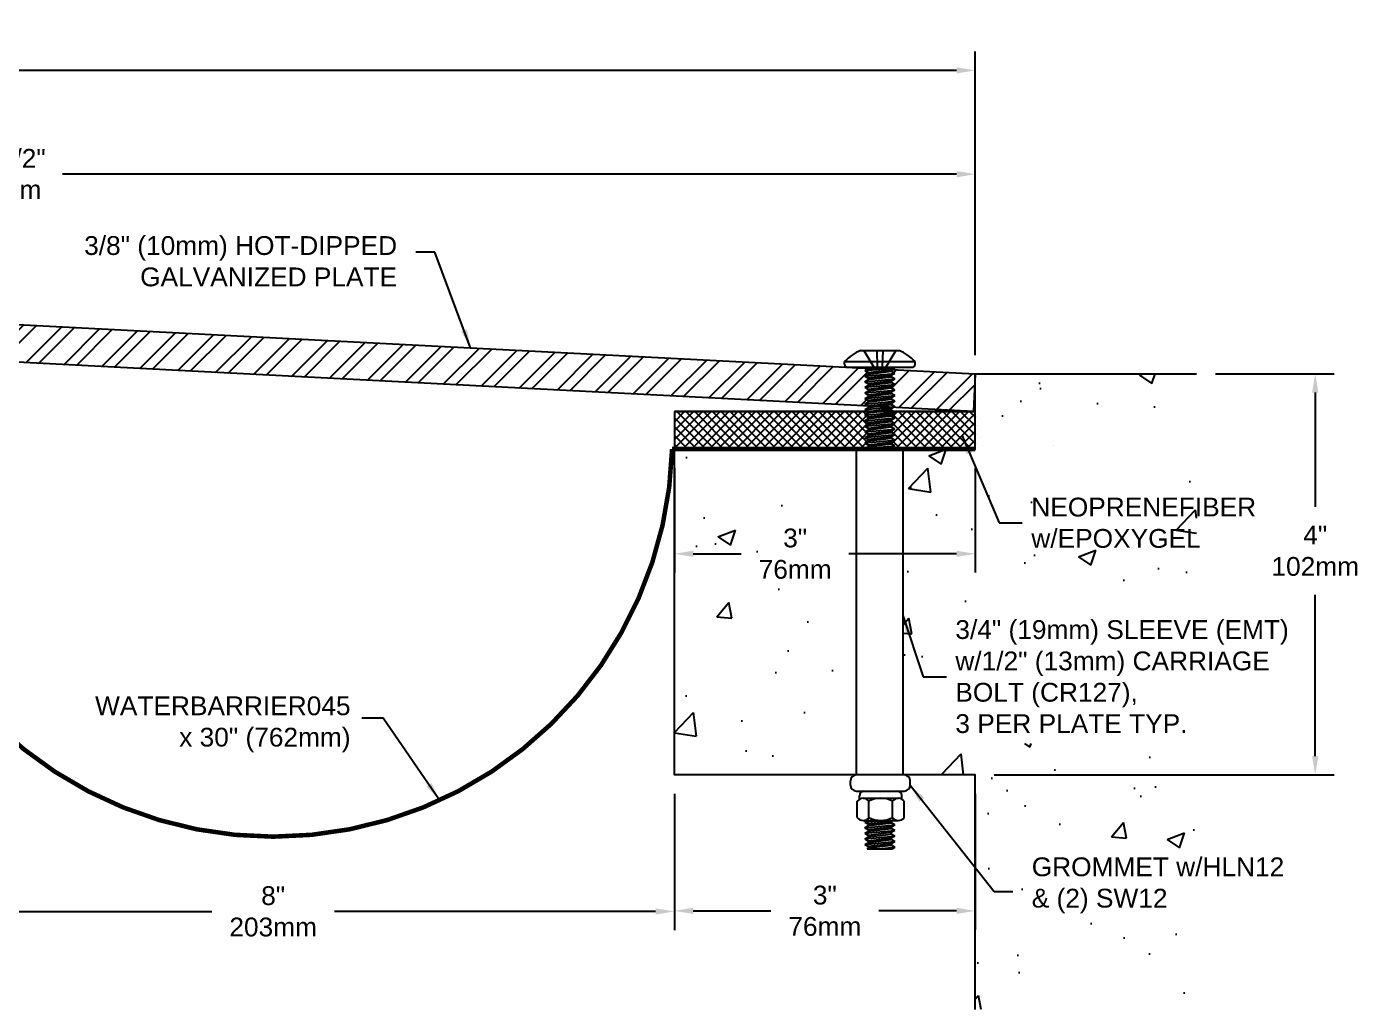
# Model space of a CAD drawing. Extents: x -5.3 to 59.9, y 0 to 12.7.
# Drawn here: x 10.43 to 23.73, y 0 to 9.8 of the extents above; entities that cross this region are included whole.
import ezdxf

# ---------------------------------------------------------------- set-up
doc = ezdxf.new("R2010")
doc.units = 0
doc.header["$MEASUREMENT"] = 0
doc.layers.get('0').update_dxf_attribs({"linetype": 'CONTINUOUS'})
doc.layers.get('DEFPOINTS').update_dxf_attribs({"linetype": 'CONTINUOUS'})
for name, color, linetype in [('ANCHORS', 4, 'CONTINUOUS'), ('CONDITIONS', 1, 'CONTINUOUS'), ('DIMENSIONS', 3, 'CONTINUOUS'), ('FILLERS', 2, 'CONTINUOUS'), ('METALS', 7, 'CONTINUOUS'), ('TEXT', 2, 'CONTINUOUS')]:
    doc.layers.add(name, color=color, linetype=linetype)
doc.styles.add('ARIAL', font='ARIAL.TTF')
doc.dimstyles.new('ARIAL', dxfattribs={"dimtxt": 0.1875, "dimasz": 0.1875, "dimexe": 0.1875, "dimexo": 0.1875, "dimgap": 0.1875, "dimtad": 0, "dimtih": 1, "dimtoh": 1, "dimdec": 4, "dimzin": 0, "dimtxsty": 'ARIAL', "dimcen": 0.09, "dimazin": 3, "dimtfac": 1, "dimtdec": 4, "dimtofl": 0, "dimtmove": 0, "dimatfit": 3, "dimtolj": 1, "dimtzin": 0})

# ---------------------------------------------------------------- blocks, each defined once
blk = doc.blocks.new('*D8')
at = {"layer": 'DEFPOINTS', "color": 0}
for p in [(22.097, 6.338), (23.28, 6.338), (19.891, 2.338)]:
    blk.add_point(p, dxfattribs=at)
at = {"layer": 'DIMENSIONS', "color": 0}
for p, q in [((22.284, 6.338), (23.467, 6.338)), ((23.28, 6.15), (23.28, 5.011)), ((23.28, 2.525), (23.28, 4.133)), ((20.079, 2.338), (23.467, 2.338))]:
    blk.add_line(p, q, dxfattribs=at)
for points in [[(23.248, 6.15), (23.311, 6.15), (23.28, 6.338)], [(23.248, 2.525), (23.311, 2.525), (23.28, 2.338)]]:
    blk.add_solid(points, dxfattribs=at)
at = {"layer": 'DIMENSIONS', "color": 0, "insert": (23.28, 4.572), "char_height": 0.1875, "attachment_point": 5, "style": 'ARIAL'}
blk.add_mtext('\\A1;{4"}\\P{102mm}', dxfattribs=at)
blk = doc.blocks.new('*D9')
at = {"layer": 'DEFPOINTS', "color": 0}
for p in [(19.891, 9.364), (19.891, 6.588), (-1.606, 6.35)]:
    blk.add_point(p, dxfattribs=at)
at = {"layer": 'DIMENSIONS', "color": 0}
for p, q in [((-1.606, 6.537), (-1.606, 9.551)), ((19.891, 6.775), (19.891, 9.551)), ((-1.419, 9.364), (8.496, 9.364)), ((19.704, 9.364), (9.789, 9.364))]:
    blk.add_line(p, q, dxfattribs=at)
for points in [[(-1.419, 9.395), (-1.419, 9.333), (-1.606, 9.364)], [(19.704, 9.395), (19.704, 9.333), (19.891, 9.364)]]:
    blk.add_solid(points, dxfattribs=at)
at = {"layer": 'DIMENSIONS', "color": 0, "insert": (9.143, 9.364), "char_height": 0.1875, "attachment_point": 5, "style": 'ARIAL'}
blk.add_mtext('\\A1;1\'-9 1/2"\\P546mm', dxfattribs=at)
blk = doc.blocks.new('*D10')
at = {"layer": 'DEFPOINTS', "color": 0}
for p in [(19.891, 8.329), (19.891, 6.338), (0.396, 6.088)]:
    blk.add_point(p, dxfattribs=at)
at = {"layer": 'DIMENSIONS', "color": 0}
for p, q in [((0.396, 6.276), (0.396, 8.516)), ((19.891, 6.525), (19.891, 8.516)), ((0.583, 8.329), (9.497, 8.329)), ((19.704, 8.329), (10.79, 8.329))]:
    blk.add_line(p, q, dxfattribs=at)
for points in [[(0.583, 8.36), (0.583, 8.297), (0.396, 8.329)], [(19.704, 8.36), (19.704, 8.297), (19.891, 8.329)]]:
    blk.add_solid(points, dxfattribs=at)
at = {"layer": 'DIMENSIONS', "color": 0, "insert": (10.144, 8.329), "char_height": 0.1875, "attachment_point": 5, "style": 'ARIAL'}
blk.add_mtext('\\A1;1\'-7 1/2"\\P495mm', dxfattribs=at)
blk = doc.blocks.new('*D11')
at = {"layer": 'DEFPOINTS', "color": 0}
for p in [(8.891, 2.338), (16.891, 2.338), (16.891, 0.976)]:
    blk.add_point(p, dxfattribs=at)
at = {"layer": 'DIMENSIONS', "color": 0}
for p, q in [((8.891, 2.15), (8.891, 0.788)), ((16.891, 2.15), (16.891, 0.788)), ((9.079, 0.976), (12.279, 0.976)), ((16.704, 0.976), (13.503, 0.976))]:
    blk.add_line(p, q, dxfattribs=at)
for points in [[(9.079, 1.007), (9.079, 0.945), (8.891, 0.976)], [(16.704, 1.007), (16.704, 0.945), (16.891, 0.976)]]:
    blk.add_solid(points, dxfattribs=at)
at = {"layer": 'DIMENSIONS', "color": 0, "insert": (12.891, 0.976), "char_height": 0.1875, "attachment_point": 5, "style": 'ARIAL'}
blk.add_mtext('\\A1;8"\\P203mm', dxfattribs=at)
blk = doc.blocks.new('*D12')
at = {"layer": 'DEFPOINTS', "color": 0}
for p in [(16.891, 5.588), (19.891, 5.588), (19.891, 4.543)]:
    blk.add_point(p, dxfattribs=at)
at = {"layer": 'DIMENSIONS', "color": 0}
for p, q in [((16.891, 5.4), (16.891, 4.356)), ((19.891, 5.4), (19.891, 4.356)), ((17.079, 4.543), (17.558, 4.543)), ((19.704, 4.543), (18.631, 4.543))]:
    blk.add_line(p, q, dxfattribs=at)
for points in [[(17.079, 4.574), (17.079, 4.512), (16.891, 4.543)], [(19.704, 4.574), (19.704, 4.512), (19.891, 4.543)]]:
    blk.add_solid(points, dxfattribs=at)
at = {"layer": 'DIMENSIONS', "color": 0, "insert": (18.095, 4.543), "char_height": 0.1875, "attachment_point": 5, "style": 'ARIAL'}
blk.add_mtext('\\A1;{3"}\\P{76mm}', dxfattribs=at)
blk = doc.blocks.new('*D16')
at = {"layer": 'DEFPOINTS', "color": 0}
for p in [(16.891, 2.338), (19.891, 2.338), (19.891, 0.982)]:
    blk.add_point(p, dxfattribs=at)
at = {"layer": 'DIMENSIONS', "color": 0}
for p, q in [((16.891, 2.15), (16.891, 0.795)), ((19.891, 2.15), (19.891, 0.795)), ((17.079, 0.982), (17.854, 0.982)), ((19.704, 0.982), (18.928, 0.982))]:
    blk.add_line(p, q, dxfattribs=at)
for points in [[(17.079, 1.013), (17.079, 0.951), (16.891, 0.982)], [(19.704, 1.013), (19.704, 0.951), (19.891, 0.982)]]:
    blk.add_solid(points, dxfattribs=at)
at = {"layer": 'DIMENSIONS', "color": 0, "insert": (18.391, 0.982), "char_height": 0.1875, "attachment_point": 5, "style": 'ARIAL'}
blk.add_mtext('\\A1;3"\\P76mm', dxfattribs=at)
blk = doc.blocks.new('NEOPRENEFIBER')
at = {"layer": 'FILLERS'}
h = blk.add_hatch(dxfattribs=at)
h.set_pattern_fill('ANSI37', color=256, scale=0.5, style=0)
h.set_pattern_definition([(45, (-3.197674, 15.204624), (-0.04419417, 0.04419417), []), (135, (-3.197674, 15.204624), (-0.04419417, -0.04419417), [])])
h.paths.add_polyline_path([(16.694, 21.167), (15.875, 21.167), (15.892, 21.158), (15.855, 21.137), (15.855, 21.124), (15.892, 21.102), (15.855, 21.081), (15.855, 21.068), (15.892, 21.047), (15.855, 21.026), (15.855, 21.012), (15.892, 20.991), (15.855, 20.97), (15.855, 20.957), (15.892, 20.936), (15.855, 20.914), (15.855, 20.901), (15.892, 20.88), (15.855, 20.859), (15.855, 20.846), (15.892, 20.825), (15.855, 20.803), (15.855, 20.792), (15.972, 20.792), (16.694, 20.792)])
h.paths.add_polyline_path([(15.629, 21.04), (15.629, 21.053), (15.592, 21.075), (15.629, 21.096), (15.629, 21.109), (15.592, 21.13), (15.629, 21.151), (15.629, 21.164), (15.624, 21.167), (13.694, 21.167), (13.694, 20.792), (15.599, 20.792), (15.592, 20.797), (15.629, 20.818), (15.629, 20.831), (15.592, 20.852), (15.629, 20.874), (15.629, 20.887), (15.592, 20.908), (15.629, 20.929), (15.629, 20.942), (15.592, 20.963), (15.629, 20.985), (15.629, 20.998), (15.592, 21.019)])
for p, q in [((13.694, 21.167), (13.694, 20.792)), ((16.694, 21.167), (13.694, 21.167)), ((13.694, 21.167), (16.694, 21.167))]:
    blk.add_line(p, q, dxfattribs=at)
blk = doc.blocks.new('HLN14S')
for p, q in [((-0.168, 0.292), (0.168, 0.292)), ((-0.234, 0.03), (-0.234, 0.192)), ((-0.21, 0.213), (-0.21, 0.25)), ((-0.176, 0.222), (0.176, 0.222)), ((-0.117, 0.03), (-0.117, 0.192)), ((0.117, 0.03), (0.117, 0.192)), ((0.21, 0.213), (0.21, 0.25)), ((0.234, 0.03), (0.234, 0.192)), ((-0.176, 0), (0.176, 0))]:
    blk.add_line(p, q)
for centre, radius, start, end in [((-0.168, 0.25), 0.0418, 90, 180), ((0.168, 0.25), 0.0418, 0, 90), ((-0.176, 0.149), 0.0723, 35.7751, 144.2249), ((0, -0.022), 0.244, 61.2813, 118.7187), ((0.176, 0.149), 0.0723, 35.7751, 144.2249), ((-0.176, 0.072), 0.0723, 215.7751, 324.2249), ((0, 0.244), 0.244, 241.2813, 298.7187), ((0.176, 0.072), 0.0723, 215.7751, 324.2249)]:
    blk.add_arc(centre, radius, start, end)
blk = doc.blocks.new('MBOLT-THD-3125X18')
for p, q in [((-0.037, 0.021), (0.263, 0.049)), ((-0.037, 0.021), (0, 0.042)), ((-0.037, 0.021), (0, 0)), ((0, 0.042), (0.226, 0.07)), ((0, 0.042), (0, 0.056)), ((0.226, 0.028), (0, 0)), ((0.226, 0.07), (0.226, 0.083)), ((0.263, 0.049), (0.226, 0.07)), ((0.263, 0.049), (0.226, 0.028))]:
    blk.add_line(p, q)
blk.add_point((0, 0.042))
blk = doc.blocks.new('CR127WEMT')
for p, q in [((0.159, 0.137), (0.543, 0.137)), ((0.192, 0.137), (0.29, -0.031)), ((0.32, 0.137), (0.326, -0.031)), ((0.382, 0.137), (0.376, -0.031)), ((0.511, 0.137), (0.412, -0.031)), ((0, 0.027), (0.703, 0.027)), ((0, 0), (0, 0.027)), ((0.703, 0), (0.703, 0.027)), ((0.031, -0.031), (0.671, -0.031)), ((0.201, -0.064), (0.501, -0.036)), ((0.201, -0.064), (0.238, -0.043)), ((0.201, -0.064), (0.238, -0.085)), ((0.201, -0.12), (0.501, -0.092)), ((0.201, -0.12), (0.238, -0.099)), ((0.201, -0.12), (0.238, -0.141)), ((0.238, -0.043), (0.238, -0.031)), ((0.238, -0.043), (0.334, -0.031)), ((0.464, -0.058), (0.238, -0.085)), ((0.238, -0.099), (0.464, -0.071)), ((0.238, -0.099), (0.238, -0.085)), ((0.464, -0.113), (0.238, -0.141)), ((0.238, -0.154), (0.464, -0.126)), ((0.501, -0.036), (0.464, -0.058)), ((0.464, -0.071), (0.464, -0.058)), ((0.501, -0.092), (0.464, -0.071)), ((0.501, -0.092), (0.464, -0.113)), ((0.464, -0.126), (0.464, -0.113)), ((0.501, -0.148), (0.464, -0.126)), ((0.501, -0.036), (0.492, -0.031)), ((0.201, -0.175), (0.501, -0.148)), ((0.201, -0.175), (0.238, -0.154)), ((0.201, -0.175), (0.238, -0.197)), ((0.201, -0.231), (0.501, -0.203)), ((0.201, -0.231), (0.238, -0.21)), ((0.201, -0.231), (0.238, -0.252)), ((0.201, -0.286), (0.501, -0.259)), ((0.201, -0.286), (0.238, -0.265)), ((0.238, -0.154), (0.238, -0.141)), ((0.464, -0.169), (0.238, -0.197)), ((0.238, -0.21), (0.464, -0.182)), ((0.238, -0.21), (0.238, -0.197)), ((0.464, -0.224), (0.238, -0.252)), ((0.238, -0.265), (0.464, -0.237)), ((0.238, -0.265), (0.238, -0.252)), ((0.501, -0.148), (0.464, -0.169)), ((0.464, -0.182), (0.464, -0.169)), ((0.501, -0.203), (0.464, -0.182)), ((0.501, -0.203), (0.464, -0.224)), ((0.464, -0.237), (0.464, -0.224)), ((0.501, -0.259), (0.464, -0.237)), ((0.501, -0.259), (0.464, -0.28)), ((0.201, -0.286), (0.238, -0.308)), ((0.201, -0.342), (0.501, -0.314)), ((0.201, -0.342), (0.238, -0.321)), ((0.201, -0.342), (0.238, -0.363)), ((0.201, -0.398), (0.501, -0.37)), ((0.201, -0.398), (0.238, -0.376)), ((0.201, -0.398), (0.238, -0.419)), ((0.464, -0.28), (0.238, -0.308)), ((0.238, -0.321), (0.464, -0.293)), ((0.238, -0.321), (0.238, -0.308)), ((0.464, -0.335), (0.238, -0.363)), ((0.238, -0.376), (0.464, -0.349)), ((0.238, -0.376), (0.238, -0.363)), ((0.464, -0.391), (0.238, -0.419)), ((0.464, -0.293), (0.464, -0.28)), ((0.501, -0.314), (0.464, -0.293)), ((0.501, -0.314), (0.464, -0.335)), ((0.464, -0.349), (0.464, -0.335)), ((0.501, -0.37), (0.464, -0.349)), ((0.501, -0.37), (0.464, -0.391)), ((0.464, -0.404), (0.464, -0.391)), ((0.201, -0.453), (0.501, -0.425)), ((0.201, -0.453), (0.238, -0.432)), ((0.201, -0.453), (0.238, -0.474)), ((0.201, -0.509), (0.501, -0.481)), ((0.201, -0.509), (0.238, -0.487)), ((0.201, -0.509), (0.238, -0.53)), ((0.238, -0.432), (0.464, -0.404)), ((0.238, -0.432), (0.238, -0.419)), ((0.464, -0.447), (0.238, -0.474)), ((0.238, -0.487), (0.464, -0.46)), ((0.238, -0.487), (0.238, -0.474)), ((0.464, -0.502), (0.238, -0.53)), ((0.238, -0.543), (0.464, -0.515)), ((0.238, -0.543), (0.238, -0.53)), ((0.501, -0.425), (0.464, -0.404)), ((0.501, -0.425), (0.464, -0.447)), ((0.464, -0.46), (0.464, -0.447)), ((0.501, -0.481), (0.464, -0.46)), ((0.501, -0.481), (0.464, -0.502)), ((0.464, -0.515), (0.464, -0.502)), ((0.501, -0.536), (0.464, -0.515)), ((0.201, -0.564), (0.501, -0.536)), ((0.201, -0.564), (0.238, -0.543)), ((0.201, -0.564), (0.238, -0.585)), ((0.201, -0.62), (0.501, -0.592)), ((0.201, -0.62), (0.238, -0.599)), ((0.201, -0.62), (0.238, -0.641)), ((0.201, -0.675), (0.501, -0.648)), ((0.201, -0.675), (0.238, -0.654)), ((0.464, -0.558), (0.238, -0.585)), ((0.238, -0.599), (0.464, -0.571)), ((0.238, -0.599), (0.238, -0.585)), ((0.464, -0.613), (0.238, -0.641)), ((0.238, -0.654), (0.464, -0.626)), ((0.238, -0.654), (0.238, -0.641)), ((0.501, -0.536), (0.464, -0.558)), ((0.464, -0.571), (0.464, -0.558)), ((0.501, -0.592), (0.464, -0.571)), ((0.501, -0.592), (0.464, -0.613)), ((0.464, -0.626), (0.464, -0.613)), ((0.501, -0.648), (0.464, -0.626)), ((0.501, -0.648), (0.464, -0.669)), ((0.201, -0.675), (0.238, -0.697)), ((0.201, -0.731), (0.501, -0.703)), ((0.201, -0.731), (0.238, -0.71)), ((0.201, -0.731), (0.238, -0.752)), ((0.201, -0.786), (0.501, -0.759)), ((0.201, -0.786), (0.238, -0.765)), ((0.201, -0.786), (0.238, -0.808)), ((0.464, -0.669), (0.238, -0.697)), ((0.238, -0.71), (0.464, -0.682)), ((0.238, -0.71), (0.238, -0.697)), ((0.464, -0.724), (0.238, -0.752)), ((0.238, -0.765), (0.464, -0.737)), ((0.238, -0.765), (0.238, -0.752)), ((0.464, -0.78), (0.238, -0.808)), ((0.238, -0.821), (0.464, -0.793)), ((0.464, -0.682), (0.464, -0.669)), ((0.501, -0.703), (0.464, -0.682)), ((0.501, -0.703), (0.464, -0.724)), ((0.464, -0.737), (0.464, -0.724)), ((0.501, -0.759), (0.464, -0.737)), ((0.501, -0.759), (0.464, -0.78)), ((0.464, -0.793), (0.464, -0.78)), ((0.501, -0.814), (0.464, -0.793)), ((0.12, -0.847), (0.582, -0.847)), ((0.12, -4.097), (0.12, -0.847)), ((0.201, -0.842), (0.501, -0.814)), ((0.201, -0.842), (0.238, -0.821)), ((0.201, -0.842), (0.209, -0.847)), ((0.238, -0.821), (0.238, -0.808)), ((0.464, -0.835), (0.374, -0.847)), ((0.501, -0.814), (0.464, -0.835)), ((0.464, -0.847), (0.464, -0.835)), ((0.582, -0.847), (0.582, -4.097)), ((0.594, -4.097), (0.118, -4.097)), ((0.058, -4.197), (0.058, -4.157)), ((0.654, -4.197), (0.654, -4.157)), ((0.118, -4.257), (0.594, -4.257)), ((0.201, -4.568), (0.383, -4.551)), ((0.201, -4.568), (0.231, -4.551)), ((0.201, -4.568), (0.238, -4.589)), ((0.464, -4.561), (0.238, -4.589)), ((0.482, -4.551), (0.464, -4.561)), ((0.464, -4.796), (0.464, -4.783)), ((0.224, -4.832), (0.238, -4.824)), ((0.224, -4.832), (0.476, -4.832)), ((0.238, -4.824), (0.464, -4.796)), ((0.238, -4.824), (0.238, -4.811)), ((0.343, -4.832), (0.501, -4.818)), ((0.501, -4.818), (0.464, -4.796)), ((0.501, -4.818), (0.476, -4.832))]:
    blk.add_line(p, q)
for centre, radius, start, end in [((0.351, -0.309), 0.486, 113.2528, 136.2388), ((0.351, -0.309), 0.486, 43.7612, 66.7472), ((0.031, 0), 0.0312, 180, 270), ((0.671, 0), 0.0312, 270, 0), ((0.118, -4.157), 0.06, 90, 180), ((0.594, -4.157), 0.06, 0, 90), ((0.118, -4.197), 0.06, 180, 270), ((0.594, -4.197), 0.06, 270, 0)]:
    blk.add_arc(centre, radius, start, end)
for p in [(0.238, -0.043), (0.238, -4.824)]:
    blk.add_point(p)
for name, p in [('HLN14S', (0.36, -4.551)), ('MBOLT-THD-3125X18', (0.238, -4.644)), ('MBOLT-THD-3125X18', (0.238, -4.7)), ('MBOLT-THD-3125X18', (0.238, -4.756)), ('MBOLT-THD-3125X18', (0.238, -4.811))]:
    blk.add_blockref(name, p)

msp = doc.modelspace()

# ---------------------------------------------------------------- hatches: boundary and pattern name
at = {"layer": 'CONDITIONS'}
h = msp.add_hatch(dxfattribs=at)
h.set_pattern_fill('AR-CONC', color=256, scale=0.25, style=0)
h.set_pattern_definition([(50, (3.1977, -15.2046), (1.79315, -0.15688), [0.1875, -2.0625]), (355, (3.1977, -15.2046), (-0.34688, 1.88048), [0.15, -1.65]), (100.4514, (3.3471, -15.2177), (1.44627, 1.7236), [0.15935, -1.75286]), (46.184, (3.1977, -14.7046), (2.6681, -0.4138), [0.28125, -3.09375]), (96.636, (3.42, -14.739), (2.33666, 2.4353), [0.23903, -2.62928]), (351.184, (3.1977, -14.7046), (2.33665, 2.4353), [0.225, -2.475]), (21, (3.4477, -14.8296), (1.49227, -1.00655), [0.1875, -2.0625]), (326, (3.4477, -14.8296), (0.60829, 1.81288), [0.15, -1.65]), (71.4514, (3.572, -14.9135), (2.10056, 0.80633), [0.15935, -1.75286]), (37.5, (3.1977, -15.2046), (0.0304, 0.832235), [0, -1.63, 0, -1.675, 0, -1.65625]), (7.5, (3.1977, -15.2046), (0.657674, 0.98603), [0, -0.955, 0, -1.5925, 0, -0.63125]), (327.5, (2.6402, -15.2046), (1.334556, -0.056387), [0, -0.625, 0, -1.95, 0, -2.5875]), (317.5, (2.3902, -15.2046), (1.457965, 0.250262), [0, -0.8125, 0, -1.295, 0, -1.8375])])
h.paths.add_polyline_path([(18.70808, 4.17593), (17.98928, 4.17593), (17.98928, 4.88885), (18.70808, 4.88885), (18.70808, 5.58766), (16.8912, 5.58766), (16.8912, 2.33766), (18.70808, 2.33766)])
h.paths.add_polyline_path([(22.09685, 4.05711), (22.09685, 5.26511), (21.02088, 5.26511), (21.02088, 5.06708), (20.28775, 5.06708), (20.28775, 5.62157), (22.09685, 5.62157), (22.09685, 6.33766), (19.8912, 6.33766), (19.8912, 5.96266), (19.8912, 5.58766), (19.16949, 5.58766), (19.16949, 2.33766), (19.8912, 2.33766), (19.8912, 0), (22.09685, 0), (22.09685, 0.88857), (21.57568, 0.88857), (21.57568, 1.56188), (22.09685, 1.56188), (22.09685, 2.65107), (19.47536, 2.65107), (19.47536, 4.05711)])
at = {"layer": 'METALS'}
h = msp.add_hatch(dxfattribs=at)
h.set_pattern_fill('ANSI32', color=256, scale=0.75, style=0)
h.paths.add_polyline_path([(19.87197, 5.96315), (19.8912, 6.33766), (19.05894, 6.3804), (19.05221, 6.37654), (19.05221, 6.36342), (19.08921, 6.3422), (19.05221, 6.32099), (19.05221, 6.30786), (19.08921, 6.28665), (19.05221, 6.26543), (19.05221, 6.25231), (19.08921, 6.23109), (19.05221, 6.20987), (19.05221, 6.19675), (19.08921, 6.17553), (19.05221, 6.15432), (19.05221, 6.1412), (19.08921, 6.11998), (19.05221, 6.09876), (19.05221, 6.08564), (19.08921, 6.06442), (19.05221, 6.04321), (19.05221, 6.03008), (19.09977, 6.00281)])
h.paths.add_polyline_path([(10.14352, 6.8383), (0.6307, 6.35235), (0.39584, 6.08814), (0.40212, 5.96518), (10.14347, 6.46281), (18.82346, 6.017), (18.78921, 6.03665), (18.82621, 6.05786), (18.82621, 6.07099), (18.78921, 6.0922), (18.82621, 6.11342), (18.82621, 6.12654), (18.78921, 6.14776), (18.82621, 6.16897), (18.82621, 6.1821), (18.78921, 6.20331), (18.82621, 6.22453), (18.82621, 6.23765), (18.78921, 6.25887), (18.82621, 6.28008), (18.82621, 6.29321), (18.78921, 6.31442), (18.82621, 6.33564), (18.82621, 6.34876), (18.78921, 6.36998), (18.82621, 6.3912), (18.82621, 6.39235), (18.61921, 6.40299, -0.02566336), (18.616, 6.40315)])

# ---------------------------------------------------------------- linework, layer by layer
at = {"layer": 'CONDITIONS'}
msp.add_lwpolyline([(19.8912, 0), (19.8912, 2.33766), (16.8912, 2.33766), (16.8912, 5.58766), (19.8912, 5.58766), (19.8912, 6.33766), (22.09685, 6.33766)], dxfattribs=at)
at = {"layer": 'FILLERS'}
msp.add_line((19.8912, 5.58766), (19.8912, 5.96266), dxfattribs=at)
msp.add_lwpolyline([(-1.60611, 5.58766, 0.045, 0.045, 0), (8.91394, 5.58766, 0.045, 0.045, 0.97197018), (16.86847, 5.58766, 0.045, 0.045, 0), (19.8912, 5.58766, 0, 0, 0)], format="xyseb", dxfattribs=at)
at = {"layer": 'METALS'}
msp.add_lwpolyline([(10.14347, 6.46281), (0.40212, 5.96518), (0.39584, 6.08814), (0.6307, 6.35235), (10.14352, 6.8383), (19.8912, 6.33766), (19.87197, 5.96315)], close=True, dxfattribs=at)

# ---------------------------------------------------------------- block references
at = {"layer": 'ANCHORS'}
msp.add_blockref('CR127WEMT', (18.58796, 6.43424), dxfattribs=at)
at = {"layer": 'FILLERS'}
msp.add_blockref('NEOPRENEFIBER', (3.19767, -15.20462), dxfattribs=at)

# ---------------------------------------------------------------- texts
at = {"layer": 'TEXT', "color": 2, "char_height": 0.1875, "attachment_point": 6, "style": 'ARIAL'}
for s, insert in [('3/8" (10mm) HOT-DIPPED\\PGALVANIZED PLATE', (14.12663, 7.45945)), ('WATERBARRIER045\\Px 30" (762mm)', (13.66267, 2.84234))]:
    msp.add_mtext(s, dxfattribs=dict(at, insert=insert))
at = {"layer": 'TEXT', "char_height": 0.1875, "attachment_point": 4, "style": 'ARIAL'}
for s, insert in [('NEOPRENEFIBER\\Pw/EPOXYGEL', (20.44964, 4.85149)), ('3/4" (19mm) SLEEVE (EMT)\\Pw/1/2" (13mm) CARRIAGE\\PBOLT (CR127),\\P3 PER PLATE TYP.', (19.69219, 3.31718)), ('GROMMET w/HLN12\\P& (2) SW12', (20.45354, 1.23675))]:
    msp.add_mtext(s, dxfattribs=dict(at, insert=insert))

# ---------------------------------------------------------------- dimensions: what is measured, and where the dimension line sits
at = {"layer": 'DIMENSIONS'}
for base, p1, p2, text, picture, middle in [((19.8912, 9.36378), (-1.60611, 6.34979), (19.8912, 6.58766), '<>\\P546mm', '*D9', (9.14255, 9.36378)), ((19.8912, 8.32852), (0.39584, 6.08814), (19.8912, 6.33766), '<>\\P495mm', '*D10', (10.14352, 8.32852)), ((16.8912, 0.9758), (8.8912, 2.33766), (16.8912, 2.33766), '<>\\P203mm', '*D11', (12.8912, 0.9758)), ((19.8912, 0.98209), (16.8912, 2.33766), (19.8912, 2.33766), '<>\\P76mm', '*D16', (18.3912, 0.98209))]:
    dim = msp.add_linear_dim(base=base, p1=p1, p2=p2, text=text, dimstyle='ARIAL', dxfattribs=at)
    dim.commit()
    dim.dimension.update_dxf_attribs({"geometry": picture, "text_midpoint": middle})
dim = msp.add_linear_dim(base=(23.27959, 6.33766), p1=(19.8912, 2.33766), p2=(22.09685, 6.33766), angle=90, text='{<>}\\P{102mm}', dimstyle='ARIAL', dxfattribs=at)
dim.commit()
dim.dimension.update_dxf_attribs({"geometry": '*D8', "text_midpoint": (23.27959, 4.57202), "dimtype": 160})
dim = msp.add_linear_dim(base=(19.8912, 4.54313), p1=(16.8912, 5.58766), p2=(19.8912, 5.58766), text='{<>}\\P{76mm}', dimstyle='ARIAL', dxfattribs=at)
dim.commit()
dim.dimension.update_dxf_attribs({"geometry": '*D12', "text_midpoint": (18.09464, 4.54313), "dimtype": 160})

# ---------------------------------------------------------------- leaders
at = {"layer": 'TEXT', "annotation_type": 0, "has_hookline": 1, "hookline_direction": 1, "text_width": 3.09528}
msp.add_leader([(14.86001, 6.59606), (14.50163, 7.54945), (14.31413, 7.54945)], dimstyle='ARIAL', dxfattribs=at)
at = {"layer": 'TEXT'}
for points in [[(19.75979, 5.71907), (20.12943, 4.85149), (20.35964, 4.85149)], [(19.16949, 3.92654), (19.37199, 3.31718), (19.60219, 3.31718)]]:
    msp.add_leader(points, dimstyle='ARIAL', dxfattribs=at)
at = {"layer": 'TEXT', "annotation_type": 0, "has_hookline": 1, "hookline_direction": 1, "text_width": 2.53355}
msp.add_leader([(14.55094, 2.08457), (13.98893, 2.90484), (13.77365, 2.90484)], dimstyle='ARIAL', override={"dimgap": 0.125, "dimtad": 0}, dxfattribs=at)
at = {"layer": 'TEXT', "color": 2, "annotation_type": 0, "has_hookline": 1, "hookline_direction": 0, "text_width": 2.49007}
msp.add_leader([(19.24168, 2.23696), (20.07854, 1.17425), (20.26604, 1.17425)], dimstyle='ARIAL', dxfattribs=at)

doc.saveas('drawing.dxf')
